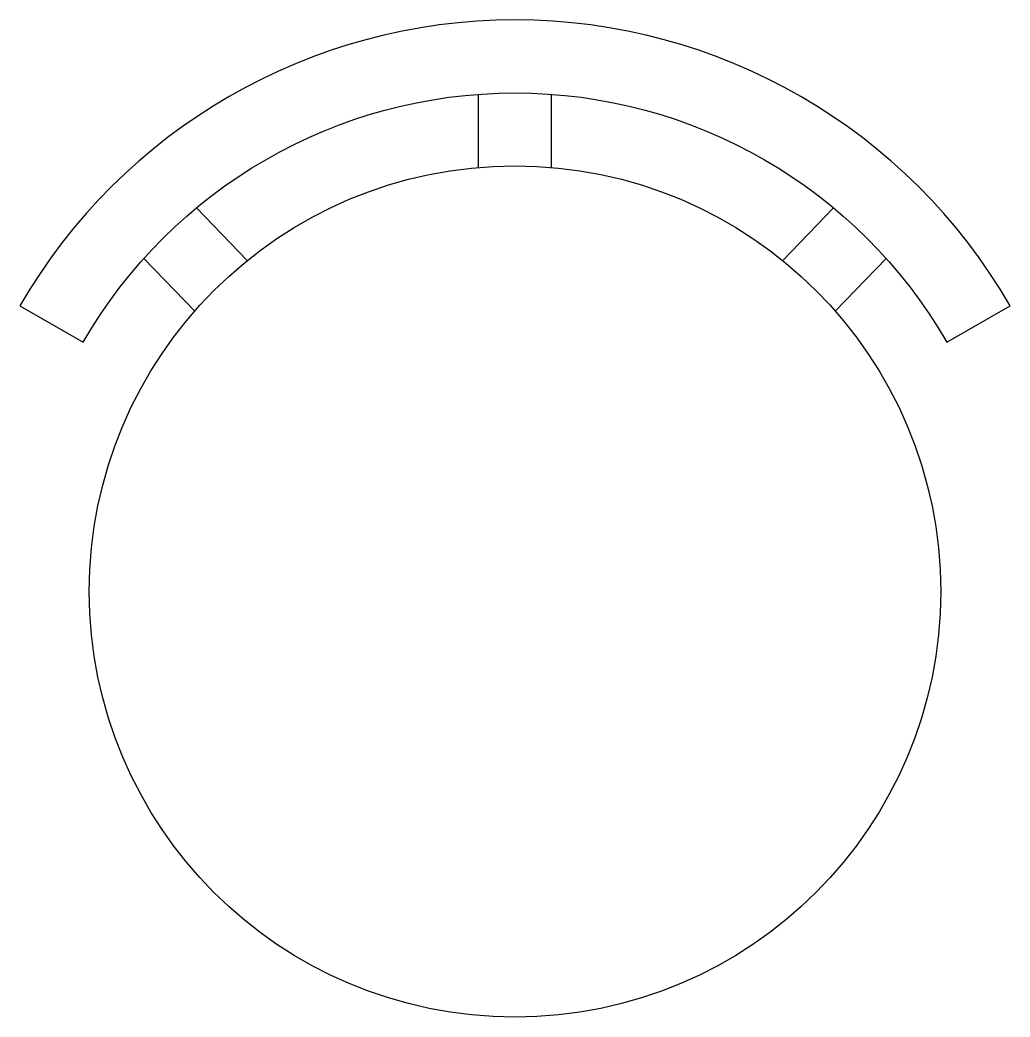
# Model space of a CAD drawing. Extents: x 7.881 to 8.288, y 31.585 to 31.995.
import ezdxf

# ---------------------------------------------------------------- set-up
doc = ezdxf.new("R2010")
doc.units = 0
doc.header["$MEASUREMENT"] = 0
doc.layers.add('A-MOBILIA', color=2, linetype='CONTINUOUS')

msp = doc.modelspace()

# ---------------------------------------------------------------- linework, layer by layer
at = {"layer": 'A-MOBILIA'}
for p, q in [((8.06964, 31.9343), (8.06964, 31.9644)), ((8.09964, 31.9343), (8.09964, 31.9644)), ((7.97458, 31.896), (7.95372, 31.91769)), ((8.19471, 31.896), (8.21557, 31.91769)), ((7.95296, 31.87521), (7.9321, 31.8969)), ((8.21633, 31.87521), (8.23719, 31.8969))]:
    msp.add_line(p, q, dxfattribs=at)
msp.add_lwpolyline([(7.90711, 31.86245, -0.57735), (8.26218, 31.86245), (8.28816, 31.87745, 0.57735), (7.88113, 31.87745)], format="xyb", close=True, dxfattribs=at)
msp.add_circle((8.08464, 31.75995), 0.175, dxfattribs=at)

doc.saveas('drawing.dxf')
